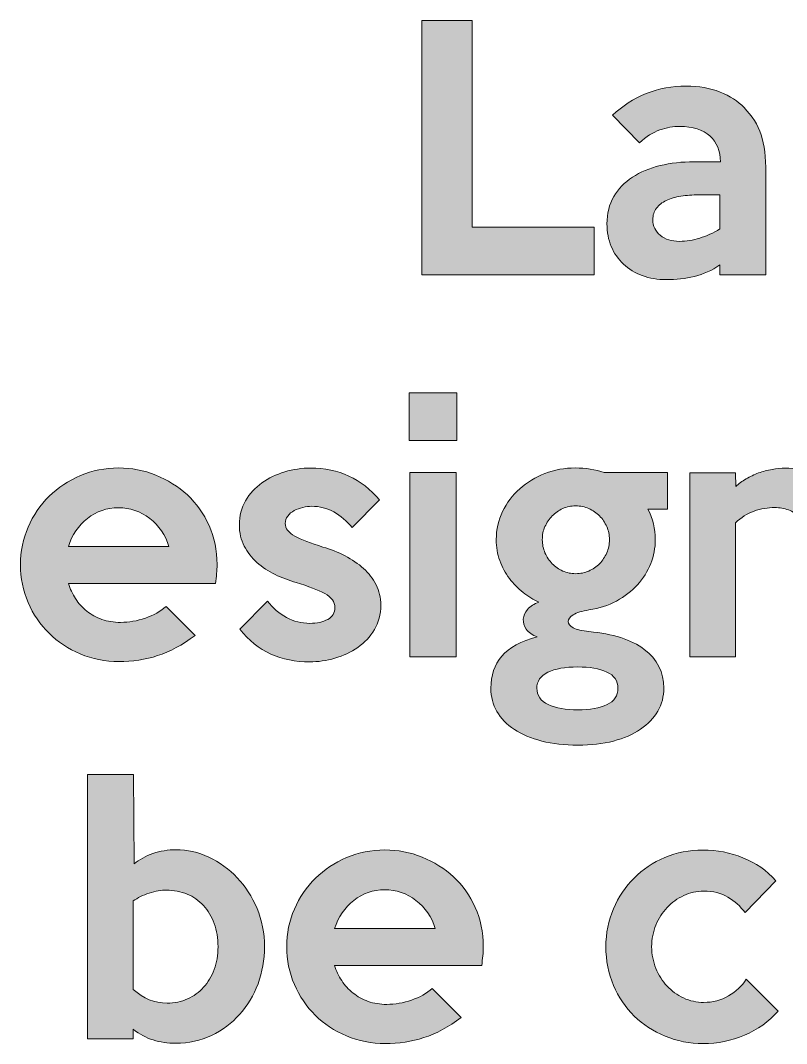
# Model space of a CAD drawing. Header units: inches. Extents: x -572 to 1154, y 60 to 244.
# Drawn here: x 487.99 to 500.02, y 122.1 to 138.17 of the extents above; entities that cross this region are included whole.
import ezdxf

# ---------------------------------------------------------------- set-up
doc = ezdxf.new("R2010")
doc.units = ezdxf.units.IN
doc.header["$MEASUREMENT"] = 0
doc.layers.add('Layer 1', color=7, linetype='Continuous')

# ---------------------------------------------------------------- blocks, each defined once
blk = doc.blocks.new('block 11')
at = {"layer": 'Layer 1', "true_color": 0xffffff}
h = blk.add_hatch(color=7, dxfattribs=at)
h.dxf.hatch_style = 2
h.paths.add_polyline_path([(496.996, 134.173), (494.291, 134.173), (494.291, 138.168), (495.08, 138.168), (495.08, 134.923), (496.996, 134.923)])
h = blk.add_hatch(color=7, dxfattribs=at)
h.dxf.hatch_style = 2
edge = h.paths.add_edge_path()
edge.add_spline(control_points=[(499.69, 134.173), (499.69, 134.173), (498.97, 134.173), (498.97, 134.173), (498.97, 134.173), (498.97, 134.328), (498.97, 134.328), (498.844, 134.241), (498.71, 134.181), (498.568, 134.148), (498.426, 134.114), (498.281, 134.097), (498.13, 134.097), (497.991, 134.097), (497.864, 134.119), (497.75, 134.16), (497.638, 134.202), (497.539, 134.262), (497.455, 134.34), (497.373, 134.418), (497.308, 134.511), (497.263, 134.618), (497.218, 134.724), (497.196, 134.843), (497.196, 134.973), (497.196, 135.136), (497.232, 135.279), (497.304, 135.4), (497.375, 135.522), (497.472, 135.623), (497.596, 135.705), (497.72, 135.786), (497.864, 135.847), (498.029, 135.888), (498.195, 135.928), (498.372, 135.948), (498.562, 135.948), (498.562, 135.948), (498.977, 135.948), (498.977, 135.948), (498.977, 136.118), (498.922, 136.253), (498.812, 136.353), (498.701, 136.453), (498.543, 136.503), (498.337, 136.503), (498.237, 136.503), (498.133, 136.484), (498.026, 136.448), (497.92, 136.411), (497.813, 136.344), (497.707, 136.248), (497.707, 136.248), (497.282, 136.678), (497.282, 136.678), (497.435, 136.825), (497.612, 136.938), (497.814, 137.018), (498.016, 137.099), (498.224, 137.138), (498.437, 137.138), (498.637, 137.138), (498.815, 137.107), (498.971, 137.043), (499.127, 136.98), (499.254, 136.898), (499.349, 136.799), (499.475, 136.672), (499.564, 136.53), (499.615, 136.373), (499.666, 136.217), (499.692, 136.017), (499.692, 135.773), (499.692, 135.773), (499.692, 134.174), (499.692, 134.174), (499.692, 134.174), (499.69, 134.174), (499.69, 134.174), (499.69, 134.174), (499.69, 134.173), (499.69, 134.173)], knot_values=[0, 0, 0, 0, 1, 1, 1, 2, 2, 2, 3, 3, 3, 4, 4, 4, 5, 5, 5, 6, 6, 6, 7, 7, 7, 8, 8, 8, 9, 9, 9, 10, 10, 10, 11, 11, 11, 12, 12, 12, 13, 13, 13, 14, 14, 14, 15, 15, 15, 16, 16, 16, 17, 17, 17, 18, 18, 18, 19, 19, 19, 20, 20, 20, 21, 21, 21, 22, 22, 22, 23, 23, 23, 24, 24, 24, 25, 25, 25, 26, 26, 26, 27, 27, 27, 27], degree=3, periodic=1)
edge = h.paths.add_edge_path()
edge.add_spline(control_points=[(498.97, 134.893), (498.97, 134.893), (498.97, 135.428), (498.97, 135.428), (498.97, 135.428), (498.64, 135.428), (498.64, 135.428), (498.54, 135.428), (498.446, 135.421), (498.358, 135.408), (498.27, 135.395), (498.193, 135.372), (498.128, 135.341), (498.062, 135.309), (498.011, 135.268), (497.973, 135.218), (497.935, 135.168), (497.916, 135.108), (497.916, 135.038), (497.916, 134.939), (497.955, 134.856), (498.033, 134.793), (498.111, 134.729), (498.212, 134.698), (498.335, 134.698), (498.442, 134.698), (498.548, 134.714), (498.652, 134.748), (498.758, 134.782), (498.864, 134.83), (498.97, 134.893)], knot_values=[0, 0, 0, 0, 1, 1, 1, 2, 2, 2, 3, 3, 3, 4, 4, 4, 5, 5, 5, 6, 6, 6, 7, 7, 7, 8, 8, 8, 9, 9, 9, 10, 10, 10, 10], degree=3, periodic=1)
at = {"layer": 'Layer 1', "lineweight": 0}
blk.add_lwpolyline([(496.996, 134.173), (494.291, 134.173), (494.291, 138.168), (495.08, 138.168), (495.08, 134.923), (496.996, 134.923), (496.996, 134.173)], dxfattribs=at)
for points, knots in [([(499.69, 134.173), (499.69, 134.173), (498.97, 134.173), (498.97, 134.173), (498.97, 134.173), (498.97, 134.328), (498.97, 134.328), (498.844, 134.241), (498.71, 134.181), (498.568, 134.148), (498.426, 134.114), (498.281, 134.097), (498.13, 134.097), (497.991, 134.097), (497.864, 134.119), (497.75, 134.16), (497.638, 134.202), (497.539, 134.262), (497.455, 134.34), (497.373, 134.418), (497.308, 134.511), (497.263, 134.618), (497.218, 134.724), (497.196, 134.843), (497.196, 134.973), (497.196, 135.136), (497.232, 135.279), (497.304, 135.4), (497.375, 135.522), (497.472, 135.623), (497.596, 135.705), (497.72, 135.786), (497.864, 135.847), (498.029, 135.888), (498.195, 135.928), (498.372, 135.948), (498.562, 135.948), (498.562, 135.948), (498.977, 135.948), (498.977, 135.948), (498.977, 136.118), (498.922, 136.253), (498.812, 136.353), (498.701, 136.453), (498.543, 136.503), (498.337, 136.503), (498.237, 136.503), (498.133, 136.484), (498.026, 136.448), (497.92, 136.411), (497.813, 136.344), (497.707, 136.248), (497.707, 136.248), (497.282, 136.678), (497.282, 136.678), (497.435, 136.825), (497.612, 136.938), (497.814, 137.018), (498.016, 137.099), (498.224, 137.138), (498.437, 137.138), (498.637, 137.138), (498.815, 137.107), (498.971, 137.043), (499.127, 136.98), (499.254, 136.898), (499.349, 136.799), (499.475, 136.672), (499.564, 136.53), (499.615, 136.373), (499.666, 136.217), (499.692, 136.017), (499.692, 135.773), (499.692, 135.773), (499.692, 134.174), (499.692, 134.174), (499.692, 134.174), (499.69, 134.174), (499.69, 134.174), (499.69, 134.174), (499.69, 134.173), (499.69, 134.173)], [0, 0, 0, 0, 1, 1, 1, 2, 2, 2, 3, 3, 3, 4, 4, 4, 5, 5, 5, 6, 6, 6, 7, 7, 7, 8, 8, 8, 9, 9, 9, 10, 10, 10, 11, 11, 11, 12, 12, 12, 13, 13, 13, 14, 14, 14, 15, 15, 15, 16, 16, 16, 17, 17, 17, 18, 18, 18, 19, 19, 19, 20, 20, 20, 21, 21, 21, 22, 22, 22, 23, 23, 23, 24, 24, 24, 25, 25, 25, 26, 26, 26, 27, 27, 27, 27]), ([(498.97, 134.893), (498.97, 134.893), (498.97, 135.428), (498.97, 135.428), (498.97, 135.428), (498.64, 135.428), (498.64, 135.428), (498.54, 135.428), (498.446, 135.421), (498.358, 135.408), (498.27, 135.395), (498.193, 135.372), (498.128, 135.341), (498.062, 135.309), (498.011, 135.268), (497.973, 135.218), (497.935, 135.168), (497.916, 135.108), (497.916, 135.038), (497.916, 134.939), (497.955, 134.856), (498.033, 134.793), (498.111, 134.729), (498.212, 134.698), (498.335, 134.698), (498.442, 134.698), (498.548, 134.714), (498.652, 134.748), (498.758, 134.782), (498.864, 134.83), (498.97, 134.893)], [0, 0, 0, 0, 1, 1, 1, 2, 2, 2, 3, 3, 3, 4, 4, 4, 5, 5, 5, 6, 6, 6, 7, 7, 7, 8, 8, 8, 9, 9, 9, 10, 10, 10, 10])]:
    blk.add_open_spline(points, degree=3, knots=knots, dxfattribs=at)
blk = doc.blocks.new('block 12')
at = {"layer": 'Layer 1', "true_color": 0xffffff}
h = blk.add_hatch(color=7, dxfattribs=at)
h.dxf.hatch_style = 2
h.paths.add_polyline_path([(494.84, 131.568), (494.09, 131.568), (494.09, 132.318), (494.84, 132.318)])
h.paths.add_polyline_path([(494.83, 128.172), (494.1, 128.172), (494.1, 131.067), (494.83, 131.067)])
h = blk.add_hatch(color=7, dxfattribs=at)
h.dxf.hatch_style = 2
edge = h.paths.add_edge_path()
edge.add_spline(control_points=[(491.075, 129.623), (491.075, 129.576), (491.073, 129.528), (491.068, 129.478), (491.063, 129.428), (491.057, 129.376), (491.05, 129.324), (491.05, 129.324), (488.74, 129.324), (488.74, 129.324), (488.767, 129.24), (488.804, 129.161), (488.853, 129.086), (488.901, 129.011), (488.96, 128.946), (489.03, 128.891), (489.1, 128.835), (489.179, 128.792), (489.267, 128.76), (489.356, 128.729), (489.453, 128.713), (489.56, 128.713), (489.69, 128.713), (489.82, 128.736), (489.95, 128.78), (490.079, 128.826), (490.188, 128.886), (490.274, 128.963), (490.274, 128.963), (490.73, 128.508), (490.73, 128.508), (490.53, 128.358), (490.334, 128.252), (490.142, 128.191), (489.95, 128.129), (489.748, 128.098), (489.534, 128.098), (489.318, 128.098), (489.115, 128.138), (488.927, 128.218), (488.738, 128.299), (488.575, 128.406), (488.437, 128.543), (488.298, 128.681), (488.189, 128.841), (488.109, 129.026), (488.028, 129.211), (487.988, 129.408), (487.988, 129.619), (487.988, 129.829), (488.028, 130.025), (488.109, 130.211), (488.189, 130.395), (488.299, 130.556), (488.439, 130.694), (488.579, 130.83), (488.743, 130.938), (488.929, 131.019), (489.116, 131.099), (489.316, 131.139), (489.529, 131.139), (489.732, 131.139), (489.927, 131.102), (490.114, 131.026), (490.3, 130.951), (490.466, 130.847), (490.609, 130.714), (490.752, 130.58), (490.866, 130.421), (490.949, 130.236), (491.033, 130.051), (491.075, 129.846), (491.075, 129.623)], knot_values=[0, 0, 0, 0, 1, 1, 1, 2, 2, 2, 3, 3, 3, 4, 4, 4, 5, 5, 5, 6, 6, 6, 7, 7, 7, 8, 8, 8, 9, 9, 9, 10, 10, 10, 11, 11, 11, 12, 12, 12, 13, 13, 13, 14, 14, 14, 15, 15, 15, 16, 16, 16, 17, 17, 17, 18, 18, 18, 19, 19, 19, 20, 20, 20, 21, 21, 21, 22, 22, 22, 23, 23, 23, 24, 24, 24, 24], degree=3, periodic=1)
edge = h.paths.add_edge_path()
edge.add_spline(control_points=[(490.32, 129.903), (490.264, 130.087), (490.163, 130.234), (490.018, 130.346), (489.873, 130.457), (489.709, 130.514), (489.525, 130.514), (489.345, 130.514), (489.184, 130.458), (489.04, 130.346), (488.897, 130.233), (488.797, 130.087), (488.74, 129.903), (488.74, 129.903), (490.32, 129.903), (490.32, 129.903)], knot_values=[0, 0, 0, 0, 1, 1, 1, 2, 2, 2, 3, 3, 3, 4, 4, 4, 5, 5, 5, 5], degree=3, periodic=1)
h = blk.add_hatch(color=7, dxfattribs=at)
h.dxf.hatch_style = 2
edge = h.paths.add_edge_path()
edge.add_spline(control_points=[(493.645, 128.982), (493.645, 128.84), (493.612, 128.712), (493.545, 128.6), (493.479, 128.489), (493.391, 128.395), (493.285, 128.32), (493.178, 128.245), (493.057, 128.188), (492.924, 128.151), (492.791, 128.112), (492.659, 128.093), (492.528, 128.093), (492.308, 128.093), (492.105, 128.134), (491.919, 128.215), (491.734, 128.297), (491.571, 128.429), (491.43, 128.608), (491.43, 128.608), (491.865, 129.048), (491.865, 129.048), (491.952, 128.938), (492.052, 128.852), (492.165, 128.79), (492.279, 128.729), (492.4, 128.698), (492.53, 128.698), (492.643, 128.698), (492.738, 128.719), (492.813, 128.76), (492.888, 128.802), (492.925, 128.865), (492.925, 128.948), (492.925, 129.035), (492.872, 129.107), (492.765, 129.166), (492.659, 129.224), (492.508, 129.281), (492.315, 129.338), (492.203, 129.371), (492.092, 129.414), (491.985, 129.465), (491.879, 129.517), (491.784, 129.58), (491.7, 129.655), (491.617, 129.73), (491.55, 129.816), (491.5, 129.912), (491.45, 130.008), (491.425, 130.121), (491.425, 130.247), (491.425, 130.387), (491.458, 130.513), (491.523, 130.624), (491.588, 130.736), (491.673, 130.829), (491.778, 130.904), (491.884, 130.979), (492.003, 131.037), (492.137, 131.077), (492.271, 131.117), (492.406, 131.137), (492.543, 131.137), (492.984, 131.137), (493.345, 130.97), (493.625, 130.637), (493.625, 130.637), (493.195, 130.202), (493.195, 130.202), (493.112, 130.305), (493.016, 130.387), (492.909, 130.447), (492.803, 130.507), (492.686, 130.537), (492.559, 130.537), (492.516, 130.537), (492.47, 130.531), (492.422, 130.519), (492.374, 130.507), (492.329, 130.491), (492.287, 130.469), (492.245, 130.447), (492.21, 130.419), (492.185, 130.384), (492.158, 130.349), (492.145, 130.31), (492.145, 130.267), (492.145, 130.19), (492.196, 130.123), (492.297, 130.067), (492.399, 130.01), (492.545, 129.954), (492.734, 129.897), (492.858, 129.86), (492.975, 129.814), (493.084, 129.757), (493.195, 129.701), (493.291, 129.635), (493.374, 129.56), (493.457, 129.485), (493.524, 129.4), (493.572, 129.304), (493.621, 129.211), (493.645, 129.103), (493.645, 128.982)], knot_values=[0, 0, 0, 0, 1, 1, 1, 2, 2, 2, 3, 3, 3, 4, 4, 4, 5, 5, 5, 6, 6, 6, 7, 7, 7, 8, 8, 8, 9, 9, 9, 10, 10, 10, 11, 11, 11, 12, 12, 12, 13, 13, 13, 14, 14, 14, 15, 15, 15, 16, 16, 16, 17, 17, 17, 18, 18, 18, 19, 19, 19, 20, 20, 20, 21, 21, 21, 22, 22, 22, 23, 23, 23, 24, 24, 24, 25, 25, 25, 26, 26, 26, 27, 27, 27, 28, 28, 28, 29, 29, 29, 30, 30, 30, 31, 31, 31, 32, 32, 32, 33, 33, 33, 34, 34, 34, 35, 35, 35, 35], degree=3, periodic=1)
h = blk.add_hatch(color=7, dxfattribs=at)
h.dxf.hatch_style = 2
edge = h.paths.add_edge_path()
edge.add_spline(control_points=[(498.145, 130.493), (498.145, 130.493), (497.84, 130.493), (497.84, 130.493), (497.917, 130.343), (497.955, 130.183), (497.955, 130.014), (497.955, 129.884), (497.931, 129.757), (497.883, 129.636), (497.834, 129.515), (497.765, 129.404), (497.675, 129.304), (497.585, 129.204), (497.476, 129.119), (497.348, 129.049), (497.219, 128.979), (497.075, 128.932), (496.914, 128.909), (496.804, 128.892), (496.722, 128.867), (496.667, 128.831), (496.613, 128.796), (496.585, 128.761), (496.585, 128.726), (496.585, 128.691), (496.613, 128.659), (496.667, 128.629), (496.722, 128.599), (496.805, 128.579), (496.914, 128.569), (497.289, 128.535), (497.577, 128.443), (497.782, 128.289), (497.987, 128.136), (498.089, 127.932), (498.089, 127.679), (498.089, 127.549), (498.058, 127.429), (497.994, 127.319), (497.931, 127.209), (497.84, 127.114), (497.723, 127.034), (497.605, 126.953), (497.463, 126.892), (497.297, 126.849), (497.131, 126.805), (496.945, 126.784), (496.739, 126.784), (496.53, 126.784), (496.341, 126.805), (496.173, 126.849), (496.005, 126.892), (495.861, 126.953), (495.742, 127.032), (495.622, 127.11), (495.531, 127.204), (495.468, 127.315), (495.405, 127.424), (495.373, 127.546), (495.373, 127.679), (495.373, 127.879), (495.43, 128.047), (495.544, 128.182), (495.658, 128.317), (495.845, 128.418), (496.103, 128.484), (496.022, 128.514), (495.964, 128.554), (495.93, 128.607), (495.895, 128.658), (495.879, 128.711), (495.883, 128.764), (495.886, 128.817), (495.908, 128.869), (495.95, 128.917), (495.991, 128.965), (496.05, 129.003), (496.128, 129.029), (496.04, 129.069), (495.957, 129.121), (495.878, 129.184), (495.799, 129.247), (495.728, 129.32), (495.664, 129.404), (495.601, 129.487), (495.55, 129.58), (495.514, 129.684), (495.476, 129.787), (495.458, 129.897), (495.458, 130.014), (495.458, 130.171), (495.492, 130.317), (495.558, 130.454), (495.624, 130.591), (495.714, 130.71), (495.828, 130.812), (495.942, 130.914), (496.073, 130.994), (496.223, 131.052), (496.373, 131.11), (496.531, 131.139), (496.699, 131.139), (496.862, 131.139), (497.014, 131.114), (497.153, 131.065), (497.153, 131.065), (498.144, 131.065), (498.144, 131.065), (498.144, 131.065), (498.144, 130.494), (498.144, 130.494), (498.144, 130.494), (498.145, 130.494), (498.145, 130.494), (498.145, 130.494), (498.145, 130.493), (498.145, 130.493)], knot_values=[0, 0, 0, 0, 1, 1, 1, 2, 2, 2, 3, 3, 3, 4, 4, 4, 5, 5, 5, 6, 6, 6, 7, 7, 7, 8, 8, 8, 9, 9, 9, 10, 10, 10, 11, 11, 11, 12, 12, 12, 13, 13, 13, 14, 14, 14, 15, 15, 15, 16, 16, 16, 17, 17, 17, 18, 18, 18, 19, 19, 19, 20, 20, 20, 21, 21, 21, 22, 22, 22, 23, 23, 23, 24, 24, 24, 25, 25, 25, 26, 26, 26, 27, 27, 27, 28, 28, 28, 29, 29, 29, 30, 30, 30, 31, 31, 31, 32, 32, 32, 33, 33, 33, 34, 34, 34, 35, 35, 35, 36, 36, 36, 37, 37, 37, 38, 38, 38, 39, 39, 39, 39], degree=3, periodic=1)
edge = h.paths.add_edge_path()
edge.add_spline(control_points=[(497.369, 127.678), (497.369, 127.795), (497.311, 127.879), (497.193, 127.933), (497.075, 127.987), (496.923, 128.013), (496.737, 128.013), (496.539, 128.013), (496.381, 127.985), (496.266, 127.929), (496.152, 127.872), (496.095, 127.789), (496.095, 127.679), (496.095, 127.565), (496.155, 127.48), (496.275, 127.423), (496.394, 127.367), (496.548, 127.339), (496.738, 127.339), (496.93, 127.339), (497.084, 127.366), (497.198, 127.421), (497.313, 127.475), (497.369, 127.562), (497.369, 127.678)], knot_values=[0, 0, 0, 0, 1, 1, 1, 2, 2, 2, 3, 3, 3, 4, 4, 4, 5, 5, 5, 6, 6, 6, 7, 7, 7, 8, 8, 8, 8], degree=3, periodic=1)
edge = h.paths.add_edge_path()
edge.add_spline(control_points=[(497.235, 130.012), (497.235, 130.086), (497.221, 130.154), (497.193, 130.217), (497.165, 130.281), (497.127, 130.337), (497.08, 130.385), (497.032, 130.434), (496.976, 130.472), (496.911, 130.501), (496.847, 130.529), (496.778, 130.543), (496.705, 130.543), (496.633, 130.543), (496.566, 130.529), (496.502, 130.501), (496.439, 130.472), (496.385, 130.434), (496.336, 130.385), (496.288, 130.337), (496.251, 130.281), (496.223, 130.217), (496.194, 130.154), (496.181, 130.086), (496.181, 130.012), (496.181, 129.939), (496.195, 129.87), (496.223, 129.805), (496.251, 129.74), (496.289, 129.683), (496.336, 129.635), (496.384, 129.588), (496.439, 129.549), (496.502, 129.52), (496.566, 129.492), (496.633, 129.478), (496.705, 129.478), (496.778, 129.478), (496.847, 129.492), (496.911, 129.52), (496.976, 129.549), (497.032, 129.587), (497.08, 129.635), (497.128, 129.684), (497.165, 129.741), (497.193, 129.805), (497.221, 129.87), (497.235, 129.939), (497.235, 130.012)], knot_values=[0, 0, 0, 0, 1, 1, 1, 2, 2, 2, 3, 3, 3, 4, 4, 4, 5, 5, 5, 6, 6, 6, 7, 7, 7, 8, 8, 8, 9, 9, 9, 10, 10, 10, 11, 11, 11, 12, 12, 12, 13, 13, 13, 14, 14, 14, 15, 15, 15, 16, 16, 16, 16], degree=3, periodic=1)
h = blk.add_hatch(color=7, dxfattribs=at)
h.dxf.hatch_style = 2
edge = h.paths.add_edge_path()
edge.add_spline(control_points=[(501.125, 128.172), (501.125, 128.172), (500.405, 128.172), (500.405, 128.172), (500.405, 128.172), (500.405, 129.898), (500.405, 129.898), (500.405, 130.001), (500.389, 130.092), (500.357, 130.17), (500.325, 130.248), (500.283, 130.313), (500.229, 130.365), (500.176, 130.417), (500.115, 130.455), (500.045, 130.48), (499.977, 130.505), (499.906, 130.517), (499.832, 130.517), (499.722, 130.517), (499.613, 130.498), (499.506, 130.46), (499.398, 130.422), (499.301, 130.361), (499.215, 130.277), (499.215, 130.277), (499.215, 128.172), (499.215, 128.172), (499.215, 128.172), (498.495, 128.172), (498.495, 128.172), (498.495, 128.172), (498.495, 131.062), (498.495, 131.062), (498.495, 131.062), (499.215, 131.062), (499.215, 131.062), (499.215, 131.062), (499.22, 130.847), (499.22, 130.847), (499.263, 130.89), (499.316, 130.93), (499.38, 130.967), (499.443, 131.004), (499.509, 131.034), (499.577, 131.06), (499.646, 131.084), (499.716, 131.104), (499.788, 131.117), (499.859, 131.13), (499.928, 131.137), (499.996, 131.137), (500.142, 131.137), (500.282, 131.114), (500.418, 131.067), (500.553, 131.021), (500.673, 130.949), (500.778, 130.853), (500.883, 130.756), (500.967, 130.631), (501.031, 130.478), (501.095, 130.325), (501.126, 130.143), (501.126, 129.933), (501.126, 129.933), (501.126, 128.173), (501.126, 128.173), (501.126, 128.173), (501.125, 128.173), (501.125, 128.173), (501.125, 128.173), (501.125, 128.172), (501.125, 128.172)], knot_values=[0, 0, 0, 0, 1, 1, 1, 2, 2, 2, 3, 3, 3, 4, 4, 4, 5, 5, 5, 6, 6, 6, 7, 7, 7, 8, 8, 8, 9, 9, 9, 10, 10, 10, 11, 11, 11, 12, 12, 12, 13, 13, 13, 14, 14, 14, 15, 15, 15, 16, 16, 16, 17, 17, 17, 18, 18, 18, 19, 19, 19, 20, 20, 20, 21, 21, 21, 22, 22, 22, 23, 23, 23, 24, 24, 24, 24], degree=3, periodic=1)
at = {"layer": 'Layer 1', "lineweight": 0}
for points in [[(494.84, 131.568), (494.09, 131.568), (494.09, 132.318), (494.84, 132.318), (494.84, 131.568)], [(494.83, 128.172), (494.1, 128.172), (494.1, 131.067), (494.83, 131.067), (494.83, 128.172)]]:
    blk.add_lwpolyline(points, dxfattribs=at)
for points, knots in [([(491.075, 129.623), (491.075, 129.576), (491.073, 129.528), (491.068, 129.478), (491.063, 129.428), (491.057, 129.376), (491.05, 129.324), (491.05, 129.324), (488.74, 129.324), (488.74, 129.324), (488.767, 129.24), (488.804, 129.161), (488.853, 129.086), (488.901, 129.011), (488.96, 128.946), (489.03, 128.891), (489.1, 128.835), (489.179, 128.792), (489.267, 128.76), (489.356, 128.729), (489.453, 128.713), (489.56, 128.713), (489.69, 128.713), (489.82, 128.736), (489.95, 128.78), (490.079, 128.826), (490.188, 128.886), (490.274, 128.963), (490.274, 128.963), (490.73, 128.508), (490.73, 128.508), (490.53, 128.358), (490.334, 128.252), (490.142, 128.191), (489.95, 128.129), (489.748, 128.098), (489.534, 128.098), (489.318, 128.098), (489.115, 128.138), (488.927, 128.218), (488.738, 128.299), (488.575, 128.406), (488.437, 128.543), (488.298, 128.681), (488.189, 128.841), (488.109, 129.026), (488.028, 129.211), (487.988, 129.408), (487.988, 129.619), (487.988, 129.829), (488.028, 130.025), (488.109, 130.211), (488.189, 130.395), (488.299, 130.556), (488.439, 130.694), (488.579, 130.83), (488.743, 130.938), (488.929, 131.019), (489.116, 131.099), (489.316, 131.139), (489.529, 131.139), (489.732, 131.139), (489.927, 131.102), (490.114, 131.026), (490.3, 130.951), (490.466, 130.847), (490.609, 130.714), (490.752, 130.58), (490.866, 130.421), (490.949, 130.236), (491.033, 130.051), (491.075, 129.846), (491.075, 129.623)], [0, 0, 0, 0, 1, 1, 1, 2, 2, 2, 3, 3, 3, 4, 4, 4, 5, 5, 5, 6, 6, 6, 7, 7, 7, 8, 8, 8, 9, 9, 9, 10, 10, 10, 11, 11, 11, 12, 12, 12, 13, 13, 13, 14, 14, 14, 15, 15, 15, 16, 16, 16, 17, 17, 17, 18, 18, 18, 19, 19, 19, 20, 20, 20, 21, 21, 21, 22, 22, 22, 23, 23, 23, 24, 24, 24, 24]), ([(493.645, 128.982), (493.645, 128.84), (493.612, 128.712), (493.545, 128.6), (493.479, 128.489), (493.391, 128.395), (493.285, 128.32), (493.178, 128.245), (493.057, 128.188), (492.924, 128.151), (492.791, 128.112), (492.659, 128.093), (492.528, 128.093), (492.308, 128.093), (492.105, 128.134), (491.919, 128.215), (491.734, 128.297), (491.571, 128.429), (491.43, 128.608), (491.43, 128.608), (491.865, 129.048), (491.865, 129.048), (491.952, 128.938), (492.052, 128.852), (492.165, 128.79), (492.279, 128.729), (492.4, 128.698), (492.53, 128.698), (492.643, 128.698), (492.738, 128.719), (492.813, 128.76), (492.888, 128.802), (492.925, 128.865), (492.925, 128.948), (492.925, 129.035), (492.872, 129.107), (492.765, 129.166), (492.659, 129.224), (492.508, 129.281), (492.315, 129.338), (492.203, 129.371), (492.092, 129.414), (491.985, 129.465), (491.879, 129.517), (491.784, 129.58), (491.7, 129.655), (491.617, 129.73), (491.55, 129.816), (491.5, 129.912), (491.45, 130.008), (491.425, 130.121), (491.425, 130.247), (491.425, 130.387), (491.458, 130.513), (491.523, 130.624), (491.588, 130.736), (491.673, 130.829), (491.778, 130.904), (491.884, 130.979), (492.003, 131.037), (492.137, 131.077), (492.271, 131.117), (492.406, 131.137), (492.543, 131.137), (492.984, 131.137), (493.345, 130.97), (493.625, 130.637), (493.625, 130.637), (493.195, 130.202), (493.195, 130.202), (493.112, 130.305), (493.016, 130.387), (492.909, 130.447), (492.803, 130.507), (492.686, 130.537), (492.559, 130.537), (492.516, 130.537), (492.47, 130.531), (492.422, 130.519), (492.374, 130.507), (492.329, 130.491), (492.287, 130.469), (492.245, 130.447), (492.21, 130.419), (492.185, 130.384), (492.158, 130.349), (492.145, 130.31), (492.145, 130.267), (492.145, 130.19), (492.196, 130.123), (492.297, 130.067), (492.399, 130.01), (492.545, 129.954), (492.734, 129.897), (492.858, 129.86), (492.975, 129.814), (493.084, 129.757), (493.195, 129.701), (493.291, 129.635), (493.374, 129.56), (493.457, 129.485), (493.524, 129.4), (493.572, 129.304), (493.621, 129.211), (493.645, 129.103), (493.645, 128.982)], [0, 0, 0, 0, 1, 1, 1, 2, 2, 2, 3, 3, 3, 4, 4, 4, 5, 5, 5, 6, 6, 6, 7, 7, 7, 8, 8, 8, 9, 9, 9, 10, 10, 10, 11, 11, 11, 12, 12, 12, 13, 13, 13, 14, 14, 14, 15, 15, 15, 16, 16, 16, 17, 17, 17, 18, 18, 18, 19, 19, 19, 20, 20, 20, 21, 21, 21, 22, 22, 22, 23, 23, 23, 24, 24, 24, 25, 25, 25, 26, 26, 26, 27, 27, 27, 28, 28, 28, 29, 29, 29, 30, 30, 30, 31, 31, 31, 32, 32, 32, 33, 33, 33, 34, 34, 34, 35, 35, 35, 35]), ([(498.145, 130.493), (498.145, 130.493), (497.84, 130.493), (497.84, 130.493), (497.917, 130.343), (497.955, 130.183), (497.955, 130.014), (497.955, 129.884), (497.931, 129.757), (497.883, 129.636), (497.834, 129.515), (497.765, 129.404), (497.675, 129.304), (497.585, 129.204), (497.476, 129.119), (497.348, 129.049), (497.219, 128.979), (497.075, 128.932), (496.914, 128.909), (496.804, 128.892), (496.722, 128.867), (496.667, 128.831), (496.613, 128.796), (496.585, 128.761), (496.585, 128.726), (496.585, 128.691), (496.613, 128.659), (496.667, 128.629), (496.722, 128.599), (496.805, 128.579), (496.914, 128.569), (497.289, 128.535), (497.577, 128.443), (497.782, 128.289), (497.987, 128.136), (498.089, 127.932), (498.089, 127.679), (498.089, 127.549), (498.058, 127.429), (497.994, 127.319), (497.931, 127.209), (497.84, 127.114), (497.723, 127.034), (497.605, 126.953), (497.463, 126.892), (497.297, 126.849), (497.131, 126.805), (496.945, 126.784), (496.739, 126.784), (496.53, 126.784), (496.341, 126.805), (496.173, 126.849), (496.005, 126.892), (495.861, 126.953), (495.742, 127.032), (495.622, 127.11), (495.531, 127.204), (495.468, 127.315), (495.405, 127.424), (495.373, 127.546), (495.373, 127.679), (495.373, 127.879), (495.43, 128.047), (495.544, 128.182), (495.658, 128.317), (495.845, 128.418), (496.103, 128.484), (496.022, 128.514), (495.964, 128.554), (495.93, 128.607), (495.895, 128.658), (495.879, 128.711), (495.883, 128.764), (495.886, 128.817), (495.908, 128.869), (495.95, 128.917), (495.991, 128.965), (496.05, 129.003), (496.128, 129.029), (496.04, 129.069), (495.957, 129.121), (495.878, 129.184), (495.799, 129.247), (495.728, 129.32), (495.664, 129.404), (495.601, 129.487), (495.55, 129.58), (495.514, 129.684), (495.476, 129.787), (495.458, 129.897), (495.458, 130.014), (495.458, 130.171), (495.492, 130.317), (495.558, 130.454), (495.624, 130.591), (495.714, 130.71), (495.828, 130.812), (495.942, 130.914), (496.073, 130.994), (496.223, 131.052), (496.373, 131.11), (496.531, 131.139), (496.699, 131.139), (496.862, 131.139), (497.014, 131.114), (497.153, 131.065), (497.153, 131.065), (498.144, 131.065), (498.144, 131.065), (498.144, 131.065), (498.144, 130.494), (498.144, 130.494), (498.144, 130.494), (498.145, 130.494), (498.145, 130.494), (498.145, 130.494), (498.145, 130.493), (498.145, 130.493)], [0, 0, 0, 0, 1, 1, 1, 2, 2, 2, 3, 3, 3, 4, 4, 4, 5, 5, 5, 6, 6, 6, 7, 7, 7, 8, 8, 8, 9, 9, 9, 10, 10, 10, 11, 11, 11, 12, 12, 12, 13, 13, 13, 14, 14, 14, 15, 15, 15, 16, 16, 16, 17, 17, 17, 18, 18, 18, 19, 19, 19, 20, 20, 20, 21, 21, 21, 22, 22, 22, 23, 23, 23, 24, 24, 24, 25, 25, 25, 26, 26, 26, 27, 27, 27, 28, 28, 28, 29, 29, 29, 30, 30, 30, 31, 31, 31, 32, 32, 32, 33, 33, 33, 34, 34, 34, 35, 35, 35, 36, 36, 36, 37, 37, 37, 38, 38, 38, 39, 39, 39, 39]), ([(501.125, 128.172), (501.125, 128.172), (500.405, 128.172), (500.405, 128.172), (500.405, 128.172), (500.405, 129.898), (500.405, 129.898), (500.405, 130.001), (500.389, 130.092), (500.357, 130.17), (500.325, 130.248), (500.283, 130.313), (500.229, 130.365), (500.176, 130.417), (500.115, 130.455), (500.045, 130.48), (499.977, 130.505), (499.906, 130.517), (499.832, 130.517), (499.722, 130.517), (499.613, 130.498), (499.506, 130.46), (499.398, 130.422), (499.301, 130.361), (499.215, 130.277), (499.215, 130.277), (499.215, 128.172), (499.215, 128.172), (499.215, 128.172), (498.495, 128.172), (498.495, 128.172), (498.495, 128.172), (498.495, 131.062), (498.495, 131.062), (498.495, 131.062), (499.215, 131.062), (499.215, 131.062), (499.215, 131.062), (499.22, 130.847), (499.22, 130.847), (499.263, 130.89), (499.316, 130.93), (499.38, 130.967), (499.443, 131.004), (499.509, 131.034), (499.577, 131.06), (499.646, 131.084), (499.716, 131.104), (499.788, 131.117), (499.859, 131.13), (499.928, 131.137), (499.996, 131.137), (500.142, 131.137), (500.282, 131.114), (500.418, 131.067), (500.553, 131.021), (500.673, 130.949), (500.778, 130.853), (500.883, 130.756), (500.967, 130.631), (501.031, 130.478), (501.095, 130.325), (501.126, 130.143), (501.126, 129.933), (501.126, 129.933), (501.126, 128.173), (501.126, 128.173), (501.126, 128.173), (501.125, 128.173), (501.125, 128.173), (501.125, 128.173), (501.125, 128.172), (501.125, 128.172)], [0, 0, 0, 0, 1, 1, 1, 2, 2, 2, 3, 3, 3, 4, 4, 4, 5, 5, 5, 6, 6, 6, 7, 7, 7, 8, 8, 8, 9, 9, 9, 10, 10, 10, 11, 11, 11, 12, 12, 12, 13, 13, 13, 14, 14, 14, 15, 15, 15, 16, 16, 16, 17, 17, 17, 18, 18, 18, 19, 19, 19, 20, 20, 20, 21, 21, 21, 22, 22, 22, 23, 23, 23, 24, 24, 24, 24]), ([(490.32, 129.903), (490.264, 130.087), (490.163, 130.234), (490.018, 130.346), (489.873, 130.457), (489.709, 130.514), (489.525, 130.514), (489.345, 130.514), (489.184, 130.458), (489.04, 130.346), (488.897, 130.233), (488.797, 130.087), (488.74, 129.903), (488.74, 129.903), (490.32, 129.903), (490.32, 129.903)], [0, 0, 0, 0, 1, 1, 1, 2, 2, 2, 3, 3, 3, 4, 4, 4, 5, 5, 5, 5]), ([(497.235, 130.012), (497.235, 130.086), (497.221, 130.154), (497.193, 130.217), (497.165, 130.281), (497.127, 130.337), (497.08, 130.385), (497.032, 130.434), (496.976, 130.472), (496.911, 130.501), (496.847, 130.529), (496.778, 130.543), (496.705, 130.543), (496.633, 130.543), (496.566, 130.529), (496.502, 130.501), (496.439, 130.472), (496.385, 130.434), (496.336, 130.385), (496.288, 130.337), (496.251, 130.281), (496.223, 130.217), (496.194, 130.154), (496.181, 130.086), (496.181, 130.012), (496.181, 129.939), (496.195, 129.87), (496.223, 129.805), (496.251, 129.74), (496.289, 129.683), (496.336, 129.635), (496.384, 129.588), (496.439, 129.549), (496.502, 129.52), (496.566, 129.492), (496.633, 129.478), (496.705, 129.478), (496.778, 129.478), (496.847, 129.492), (496.911, 129.52), (496.976, 129.549), (497.032, 129.587), (497.08, 129.635), (497.128, 129.684), (497.165, 129.741), (497.193, 129.805), (497.221, 129.87), (497.235, 129.939), (497.235, 130.012)], [0, 0, 0, 0, 1, 1, 1, 2, 2, 2, 3, 3, 3, 4, 4, 4, 5, 5, 5, 6, 6, 6, 7, 7, 7, 8, 8, 8, 9, 9, 9, 10, 10, 10, 11, 11, 11, 12, 12, 12, 13, 13, 13, 14, 14, 14, 15, 15, 15, 16, 16, 16, 16]), ([(497.369, 127.678), (497.369, 127.795), (497.311, 127.879), (497.193, 127.933), (497.075, 127.987), (496.923, 128.013), (496.737, 128.013), (496.539, 128.013), (496.381, 127.985), (496.266, 127.929), (496.152, 127.872), (496.095, 127.789), (496.095, 127.679), (496.095, 127.565), (496.155, 127.48), (496.275, 127.423), (496.394, 127.367), (496.548, 127.339), (496.738, 127.339), (496.93, 127.339), (497.084, 127.366), (497.198, 127.421), (497.313, 127.475), (497.369, 127.562), (497.369, 127.678)], [0, 0, 0, 0, 1, 1, 1, 2, 2, 2, 3, 3, 3, 4, 4, 4, 5, 5, 5, 6, 6, 6, 7, 7, 7, 8, 8, 8, 8])]:
    blk.add_open_spline(points, degree=3, knots=knots, dxfattribs=at)
blk = doc.blocks.new('block 13')
at = {"layer": 'Layer 1', "true_color": 0xffffff}
h = blk.add_hatch(color=7, dxfattribs=at)
h.dxf.hatch_style = 2
edge = h.paths.add_edge_path()
edge.add_spline(control_points=[(491.82, 123.617), (491.82, 123.415), (491.786, 123.221), (491.718, 123.037), (491.649, 122.853), (491.553, 122.693), (491.429, 122.555), (491.306, 122.417), (491.159, 122.306), (490.988, 122.225), (490.819, 122.143), (490.631, 122.102), (490.427, 122.102), (490.3, 122.102), (490.182, 122.12), (490.071, 122.154), (489.961, 122.189), (489.857, 122.245), (489.76, 122.322), (489.76, 122.322), (489.76, 122.172), (489.76, 122.172), (489.76, 122.172), (489.04, 122.172), (489.04, 122.172), (489.04, 122.172), (489.04, 126.322), (489.04, 126.322), (489.04, 126.322), (489.765, 126.322), (489.765, 126.322), (489.765, 126.322), (489.771, 124.922), (489.771, 124.922), (489.854, 124.988), (489.953, 125.042), (490.068, 125.082), (490.183, 125.122), (490.304, 125.142), (490.43, 125.142), (490.607, 125.142), (490.779, 125.103), (490.945, 125.024), (491.112, 124.946), (491.26, 124.839), (491.391, 124.702), (491.52, 124.565), (491.624, 124.404), (491.703, 124.219), (491.781, 124.035), (491.82, 123.835), (491.82, 123.617)], knot_values=[0, 0, 0, 0, 1, 1, 1, 2, 2, 2, 3, 3, 3, 4, 4, 4, 5, 5, 5, 6, 6, 6, 7, 7, 7, 8, 8, 8, 9, 9, 9, 10, 10, 10, 11, 11, 11, 12, 12, 12, 13, 13, 13, 14, 14, 14, 15, 15, 15, 16, 16, 16, 17, 17, 17, 17], degree=3, periodic=1)
edge = h.paths.add_edge_path()
edge.add_spline(control_points=[(491.09, 123.617), (491.09, 123.751), (491.07, 123.873), (491.03, 123.982), (490.99, 124.093), (490.935, 124.186), (490.862, 124.265), (490.79, 124.344), (490.705, 124.404), (490.605, 124.445), (490.507, 124.487), (490.397, 124.508), (490.277, 124.508), (490.2, 124.508), (490.111, 124.492), (490.011, 124.461), (489.91, 124.429), (489.827, 124.388), (489.76, 124.337), (489.76, 124.337), (489.76, 122.948), (489.76, 122.948), (489.917, 122.805), (490.094, 122.733), (490.292, 122.733), (490.406, 122.733), (490.512, 122.755), (490.611, 122.799), (490.709, 122.842), (490.794, 122.903), (490.864, 122.981), (490.934, 123.059), (490.989, 123.153), (491.03, 123.261), (491.07, 123.368), (491.09, 123.488), (491.09, 123.617)], knot_values=[0, 0, 0, 0, 1, 1, 1, 2, 2, 2, 3, 3, 3, 4, 4, 4, 5, 5, 5, 6, 6, 6, 7, 7, 7, 8, 8, 8, 9, 9, 9, 10, 10, 10, 11, 11, 11, 12, 12, 12, 12], degree=3, periodic=1)
h = blk.add_hatch(color=7, dxfattribs=at)
h.dxf.hatch_style = 2
edge = h.paths.add_edge_path()
edge.add_spline(control_points=[(495.255, 123.623), (495.255, 123.576), (495.252, 123.527), (495.248, 123.478), (495.242, 123.428), (495.237, 123.376), (495.23, 123.323), (495.23, 123.323), (492.919, 123.323), (492.919, 123.323), (492.946, 123.24), (492.984, 123.16), (493.032, 123.086), (493.08, 123.011), (493.139, 122.946), (493.21, 122.891), (493.279, 122.836), (493.358, 122.792), (493.447, 122.76), (493.535, 122.729), (493.633, 122.713), (493.739, 122.713), (493.869, 122.713), (493.999, 122.735), (494.129, 122.78), (494.259, 122.825), (494.368, 122.886), (494.454, 122.963), (494.454, 122.963), (494.909, 122.508), (494.909, 122.508), (494.71, 122.358), (494.513, 122.252), (494.322, 122.191), (494.13, 122.129), (493.927, 122.098), (493.714, 122.098), (493.498, 122.098), (493.295, 122.138), (493.107, 122.218), (492.918, 122.299), (492.754, 122.406), (492.616, 122.543), (492.478, 122.681), (492.369, 122.841), (492.289, 123.026), (492.208, 123.211), (492.168, 123.408), (492.168, 123.618), (492.168, 123.829), (492.208, 124.026), (492.289, 124.211), (492.369, 124.396), (492.479, 124.556), (492.619, 124.694), (492.759, 124.83), (492.922, 124.938), (493.109, 125.019), (493.296, 125.099), (493.496, 125.139), (493.709, 125.139), (493.912, 125.139), (494.107, 125.101), (494.294, 125.026), (494.48, 124.951), (494.645, 124.847), (494.789, 124.714), (494.932, 124.581), (495.045, 124.421), (495.129, 124.236), (495.213, 124.051), (495.255, 123.846), (495.255, 123.623)], knot_values=[0, 0, 0, 0, 1, 1, 1, 2, 2, 2, 3, 3, 3, 4, 4, 4, 5, 5, 5, 6, 6, 6, 7, 7, 7, 8, 8, 8, 9, 9, 9, 10, 10, 10, 11, 11, 11, 12, 12, 12, 13, 13, 13, 14, 14, 14, 15, 15, 15, 16, 16, 16, 17, 17, 17, 18, 18, 18, 19, 19, 19, 20, 20, 20, 21, 21, 21, 22, 22, 22, 23, 23, 23, 24, 24, 24, 24], degree=3, periodic=1)
edge = h.paths.add_edge_path()
edge.add_spline(control_points=[(494.5, 123.903), (494.444, 124.086), (494.343, 124.234), (494.198, 124.346), (494.054, 124.456), (493.889, 124.513), (493.706, 124.513), (493.526, 124.513), (493.364, 124.458), (493.221, 124.346), (493.078, 124.234), (492.978, 124.086), (492.921, 123.903), (492.921, 123.903), (494.5, 123.903), (494.5, 123.903)], knot_values=[0, 0, 0, 0, 1, 1, 1, 2, 2, 2, 3, 3, 3, 4, 4, 4, 5, 5, 5, 5], degree=3, periodic=1)
h = blk.add_hatch(color=7, dxfattribs=at)
h.dxf.hatch_style = 2
edge = h.paths.add_edge_path()
edge.add_spline(control_points=[(499.885, 122.608), (499.739, 122.441), (499.562, 122.315), (499.355, 122.228), (499.148, 122.141), (498.932, 122.098), (498.704, 122.098), (498.495, 122.098), (498.297, 122.137), (498.11, 122.213), (497.923, 122.29), (497.761, 122.396), (497.624, 122.53), (497.486, 122.666), (497.378, 122.826), (497.298, 123.012), (497.219, 123.199), (497.179, 123.401), (497.179, 123.617), (497.179, 123.831), (497.219, 124.03), (497.298, 124.215), (497.378, 124.4), (497.485, 124.561), (497.621, 124.697), (497.757, 124.834), (497.918, 124.941), (498.104, 125.02), (498.291, 125.098), (498.491, 125.137), (498.704, 125.137), (498.924, 125.137), (499.133, 125.097), (499.331, 125.017), (499.53, 124.937), (499.702, 124.816), (499.849, 124.653), (499.849, 124.653), (499.364, 124.157), (499.364, 124.157), (499.29, 124.254), (499.201, 124.334), (499.096, 124.397), (498.991, 124.461), (498.864, 124.493), (498.714, 124.493), (498.603, 124.493), (498.5, 124.47), (498.401, 124.423), (498.303, 124.376), (498.216, 124.314), (498.142, 124.236), (498.066, 124.157), (498.007, 124.065), (497.964, 123.959), (497.921, 123.851), (497.898, 123.739), (497.898, 123.618), (497.898, 123.498), (497.921, 123.385), (497.964, 123.278), (498.007, 123.171), (498.065, 123.079), (498.139, 123.001), (498.212, 122.922), (498.299, 122.86), (498.399, 122.814), (498.498, 122.767), (498.604, 122.744), (498.714, 122.744), (498.857, 122.744), (498.987, 122.778), (499.103, 122.846), (499.221, 122.914), (499.314, 123.002), (499.384, 123.109), (499.384, 123.109), (499.885, 122.608), (499.885, 122.608)], knot_values=[0, 0, 0, 0, 1, 1, 1, 2, 2, 2, 3, 3, 3, 4, 4, 4, 5, 5, 5, 6, 6, 6, 7, 7, 7, 8, 8, 8, 9, 9, 9, 10, 10, 10, 11, 11, 11, 12, 12, 12, 13, 13, 13, 14, 14, 14, 15, 15, 15, 16, 16, 16, 17, 17, 17, 18, 18, 18, 19, 19, 19, 20, 20, 20, 21, 21, 21, 22, 22, 22, 23, 23, 23, 24, 24, 24, 25, 25, 25, 26, 26, 26, 26], degree=3, periodic=1)
at = {"layer": 'Layer 1', "lineweight": 0}
for points, knots in [([(491.82, 123.617), (491.82, 123.415), (491.786, 123.221), (491.718, 123.037), (491.649, 122.853), (491.553, 122.693), (491.429, 122.555), (491.306, 122.417), (491.159, 122.306), (490.988, 122.225), (490.819, 122.143), (490.631, 122.102), (490.427, 122.102), (490.3, 122.102), (490.182, 122.12), (490.071, 122.154), (489.961, 122.189), (489.857, 122.245), (489.76, 122.322), (489.76, 122.322), (489.76, 122.172), (489.76, 122.172), (489.76, 122.172), (489.04, 122.172), (489.04, 122.172), (489.04, 122.172), (489.04, 126.322), (489.04, 126.322), (489.04, 126.322), (489.765, 126.322), (489.765, 126.322), (489.765, 126.322), (489.771, 124.922), (489.771, 124.922), (489.854, 124.988), (489.953, 125.042), (490.068, 125.082), (490.183, 125.122), (490.304, 125.142), (490.43, 125.142), (490.607, 125.142), (490.779, 125.103), (490.945, 125.024), (491.112, 124.946), (491.26, 124.839), (491.391, 124.702), (491.52, 124.565), (491.624, 124.404), (491.703, 124.219), (491.781, 124.035), (491.82, 123.835), (491.82, 123.617)], [0, 0, 0, 0, 1, 1, 1, 2, 2, 2, 3, 3, 3, 4, 4, 4, 5, 5, 5, 6, 6, 6, 7, 7, 7, 8, 8, 8, 9, 9, 9, 10, 10, 10, 11, 11, 11, 12, 12, 12, 13, 13, 13, 14, 14, 14, 15, 15, 15, 16, 16, 16, 17, 17, 17, 17]), ([(495.255, 123.623), (495.255, 123.576), (495.252, 123.527), (495.248, 123.478), (495.242, 123.428), (495.237, 123.376), (495.23, 123.323), (495.23, 123.323), (492.919, 123.323), (492.919, 123.323), (492.946, 123.24), (492.984, 123.16), (493.032, 123.086), (493.08, 123.011), (493.139, 122.946), (493.21, 122.891), (493.279, 122.836), (493.358, 122.792), (493.447, 122.76), (493.535, 122.729), (493.633, 122.713), (493.739, 122.713), (493.869, 122.713), (493.999, 122.735), (494.129, 122.78), (494.259, 122.825), (494.368, 122.886), (494.454, 122.963), (494.454, 122.963), (494.909, 122.508), (494.909, 122.508), (494.71, 122.358), (494.513, 122.252), (494.322, 122.191), (494.13, 122.129), (493.927, 122.098), (493.714, 122.098), (493.498, 122.098), (493.295, 122.138), (493.107, 122.218), (492.918, 122.299), (492.754, 122.406), (492.616, 122.543), (492.478, 122.681), (492.369, 122.841), (492.289, 123.026), (492.208, 123.211), (492.168, 123.408), (492.168, 123.618), (492.168, 123.829), (492.208, 124.026), (492.289, 124.211), (492.369, 124.396), (492.479, 124.556), (492.619, 124.694), (492.759, 124.83), (492.922, 124.938), (493.109, 125.019), (493.296, 125.099), (493.496, 125.139), (493.709, 125.139), (493.912, 125.139), (494.107, 125.101), (494.294, 125.026), (494.48, 124.951), (494.645, 124.847), (494.789, 124.714), (494.932, 124.581), (495.045, 124.421), (495.129, 124.236), (495.213, 124.051), (495.255, 123.846), (495.255, 123.623)], [0, 0, 0, 0, 1, 1, 1, 2, 2, 2, 3, 3, 3, 4, 4, 4, 5, 5, 5, 6, 6, 6, 7, 7, 7, 8, 8, 8, 9, 9, 9, 10, 10, 10, 11, 11, 11, 12, 12, 12, 13, 13, 13, 14, 14, 14, 15, 15, 15, 16, 16, 16, 17, 17, 17, 18, 18, 18, 19, 19, 19, 20, 20, 20, 21, 21, 21, 22, 22, 22, 23, 23, 23, 24, 24, 24, 24]), ([(499.885, 122.608), (499.739, 122.441), (499.562, 122.315), (499.355, 122.228), (499.148, 122.141), (498.932, 122.098), (498.704, 122.098), (498.495, 122.098), (498.297, 122.137), (498.11, 122.213), (497.923, 122.29), (497.761, 122.396), (497.624, 122.53), (497.486, 122.666), (497.378, 122.826), (497.298, 123.012), (497.219, 123.199), (497.179, 123.401), (497.179, 123.617), (497.179, 123.831), (497.219, 124.03), (497.298, 124.215), (497.378, 124.4), (497.485, 124.561), (497.621, 124.697), (497.757, 124.834), (497.918, 124.941), (498.104, 125.02), (498.291, 125.098), (498.491, 125.137), (498.704, 125.137), (498.924, 125.137), (499.133, 125.097), (499.331, 125.017), (499.53, 124.937), (499.702, 124.816), (499.849, 124.653), (499.849, 124.653), (499.364, 124.157), (499.364, 124.157), (499.29, 124.254), (499.201, 124.334), (499.096, 124.397), (498.991, 124.461), (498.864, 124.493), (498.714, 124.493), (498.603, 124.493), (498.5, 124.47), (498.401, 124.423), (498.303, 124.376), (498.216, 124.314), (498.142, 124.236), (498.066, 124.157), (498.007, 124.065), (497.964, 123.959), (497.921, 123.851), (497.898, 123.739), (497.898, 123.618), (497.898, 123.498), (497.921, 123.385), (497.964, 123.278), (498.007, 123.171), (498.065, 123.079), (498.139, 123.001), (498.212, 122.922), (498.299, 122.86), (498.399, 122.814), (498.498, 122.767), (498.604, 122.744), (498.714, 122.744), (498.857, 122.744), (498.987, 122.778), (499.103, 122.846), (499.221, 122.914), (499.314, 123.002), (499.384, 123.109), (499.384, 123.109), (499.885, 122.608), (499.885, 122.608)], [0, 0, 0, 0, 1, 1, 1, 2, 2, 2, 3, 3, 3, 4, 4, 4, 5, 5, 5, 6, 6, 6, 7, 7, 7, 8, 8, 8, 9, 9, 9, 10, 10, 10, 11, 11, 11, 12, 12, 12, 13, 13, 13, 14, 14, 14, 15, 15, 15, 16, 16, 16, 17, 17, 17, 18, 18, 18, 19, 19, 19, 20, 20, 20, 21, 21, 21, 22, 22, 22, 23, 23, 23, 24, 24, 24, 25, 25, 25, 26, 26, 26, 26]), ([(491.09, 123.617), (491.09, 123.751), (491.07, 123.873), (491.03, 123.982), (490.99, 124.093), (490.935, 124.186), (490.862, 124.265), (490.79, 124.344), (490.705, 124.404), (490.605, 124.445), (490.507, 124.487), (490.397, 124.508), (490.277, 124.508), (490.2, 124.508), (490.111, 124.492), (490.011, 124.461), (489.91, 124.429), (489.827, 124.388), (489.76, 124.337), (489.76, 124.337), (489.76, 122.948), (489.76, 122.948), (489.917, 122.805), (490.094, 122.733), (490.292, 122.733), (490.406, 122.733), (490.512, 122.755), (490.611, 122.799), (490.709, 122.842), (490.794, 122.903), (490.864, 122.981), (490.934, 123.059), (490.989, 123.153), (491.03, 123.261), (491.07, 123.368), (491.09, 123.488), (491.09, 123.617)], [0, 0, 0, 0, 1, 1, 1, 2, 2, 2, 3, 3, 3, 4, 4, 4, 5, 5, 5, 6, 6, 6, 7, 7, 7, 8, 8, 8, 9, 9, 9, 10, 10, 10, 11, 11, 11, 12, 12, 12, 12]), ([(494.5, 123.903), (494.444, 124.086), (494.343, 124.234), (494.198, 124.346), (494.054, 124.456), (493.889, 124.513), (493.706, 124.513), (493.526, 124.513), (493.364, 124.458), (493.221, 124.346), (493.078, 124.234), (492.978, 124.086), (492.921, 123.903), (492.921, 123.903), (494.5, 123.903), (494.5, 123.903)], [0, 0, 0, 0, 1, 1, 1, 2, 2, 2, 3, 3, 3, 4, 4, 4, 5, 5, 5, 5])]:
    blk.add_open_spline(points, degree=3, knots=knots, dxfattribs=at)
blk = doc.blocks.new('block 9')
at = {"layer": 'Layer 1'}
for name in ['block 11', 'block 12', 'block 13']:
    blk.add_blockref(name, (0, 0), dxfattribs=at)
blk = doc.blocks.new('block 5')
at = {"layer": 'Layer 1'}
blk.add_blockref('block 9', (0, 0), dxfattribs=at)

msp = doc.modelspace()

# ---------------------------------------------------------------- block references
at = {"layer": 'Layer 1'}
msp.add_blockref('block 5', (0, 0), dxfattribs=at)

doc.saveas('drawing.dxf')
